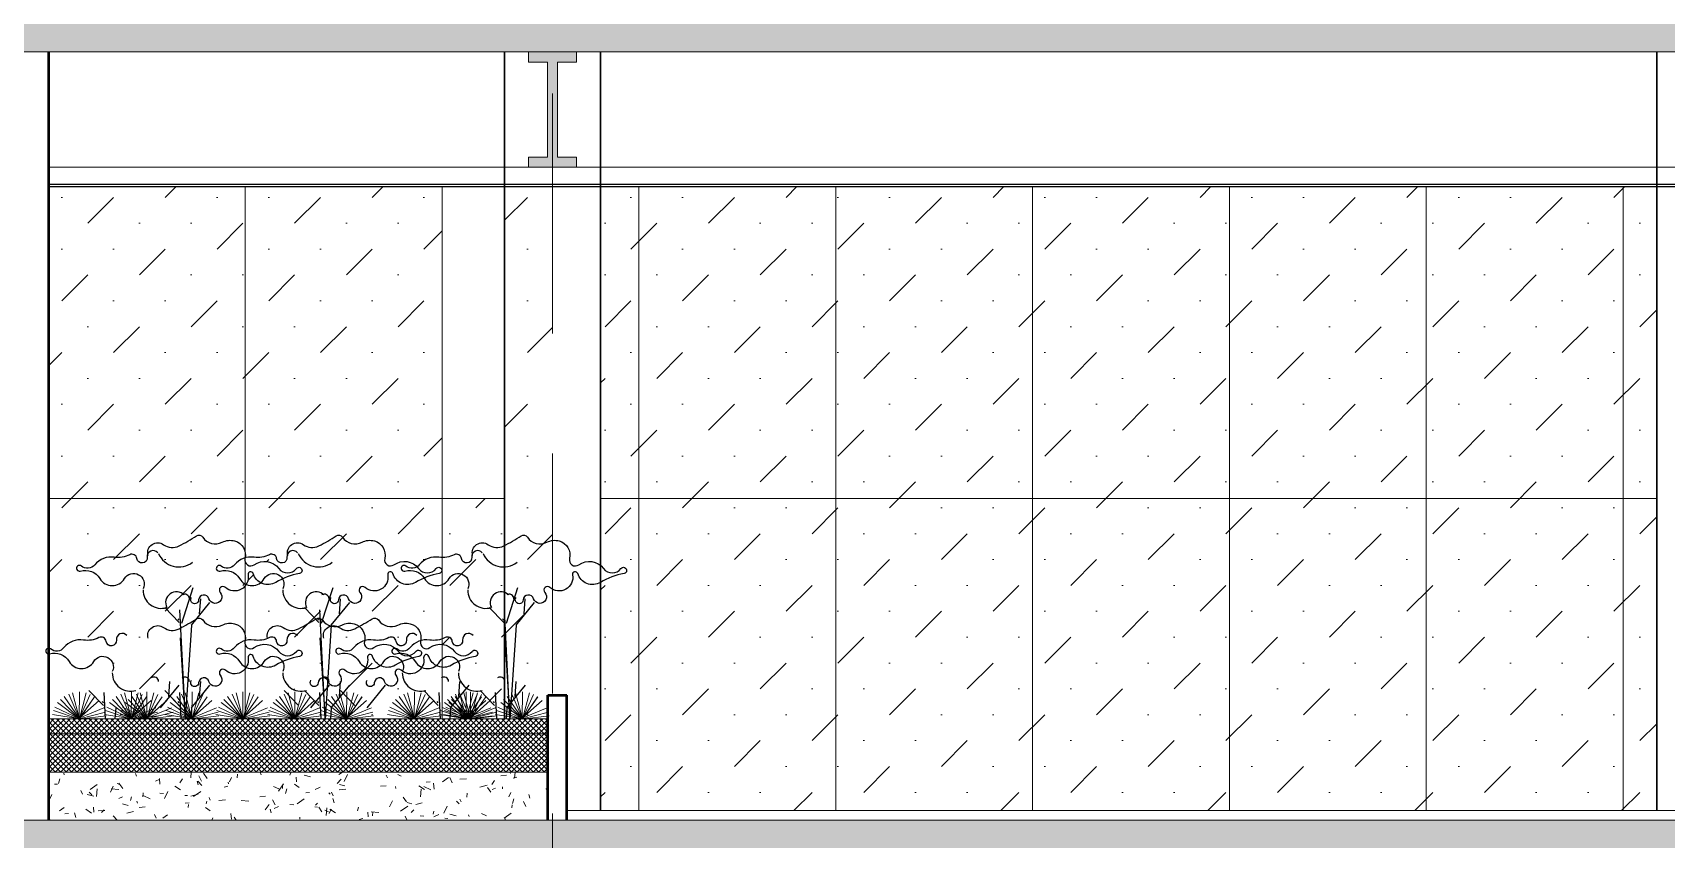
# Model space of a CAD drawing. Header units: millimetres. Extents: x 1135 to 1350, y 205 to 283.
# Drawn here: x 1208.29 to 1216.79, y 220.8 to 225 of the extents above; entities that cross this region are included whole.
import ezdxf

# ---------------------------------------------------------------- set-up
doc = ezdxf.new("R2010")
doc.units = ezdxf.units.MM
doc.header["$LTSCALE"] = 10
doc.linetypes.add('DASHED2', pattern=[0.375, 0.25, -0.125])
doc.layers.add('ARV', color=254, linetype='Continuous')
doc.layers.add('CIEL', color=8, linetype='Continuous')
for name, color, linetype, lineweight in [('CINZA', 252, 'Continuous', 13), ('cinza 03', 252, 'Continuous', 13), ('HACHT', 90, 'Continuous', 9), ('linha estutura', 252, 'Continuous', 13), ('PAREDES 2', 50, 'Continuous', 50), ('pn 02', 16, 'Continuous', 20), ('PN-01', 90, 'Continuous', 13), ('PN-03', 180, 'Continuous', 30)]:
    doc.layers.add(name, color=color, linetype=linetype, lineweight=lineweight)

# ---------------------------------------------------------------- blocks, each defined once
blk = doc.blocks.new('Arv2')
at = {"layer": 'ARV'}
for p, q in [((-0.01813986777067456, 0.4999148286414927), (0.04187312049185721, 0.6871927635385946)), ((0.03214287638373392, 0.4906267332414549), (0.1285715055349286, 0.6083771492194048)), ((0.07500004489537204, 0.549501941230429), (0.08035719095932592, 0.6280022185490592)), ((-0.03214287638372681, 0.5037101127945585), (-0.1071429212790989, 0.5822103901131923)), ((-0.03214287638372681, 0.5167934923476656), (-0.03757639864044293, 0.5234284462154646)), ((0.0005423497361469742, 3.450258320825128e-05), (-0.02748097652408177, 0.5703622030389921)), ((0.03214287638373392, 0.4906267332414549), (0, 0)), ((-0.02678573031976939, 0.4252098354759282), (0, 0))]:
    blk.add_line(p, q, dxfattribs=at)
for points in [[(-0.1938645505377075, 0.85361599523688, -0.7074726261434597), (-0.1125000673430492, 0.9092948789408277, 0.2822013407681484), (-0.03214287638372681, 0.9027531891642768, 0.02635419785894815), (0.05892860670350331, 0.9550867073766947, -0.4081579916195043), (0.09107148308723723, 0.9485450176001438, 0.3787951907669479), (0.1928572583023787, 0.9223782584939366, -0.1877345924003478), (0.2571430110698394, 0.9289199482704875, -0.4062591881778463), (0.3107144717093888, 0.8373362913987483, 0.6968527163840311), (0.3589287862849844, 0.804627842515985, -0.4067430517627633), (0.4875002918198987, 0.7850027731863252, 0.497993228500885), (0.5785717749071289, 0.7850027731863252, -1.465616453028615), (0.5946432130989976, 0.7588360140801145, 0.08940019800048593), (0.4714288536280336, 0.7130441856442475, -0.4859791571702213), (0.3535716402210234, 0.7588360140801145, 0.9455675107981972), (0.326785909901254, 0.7522943243035618, -0.7197189657772117), (0.2089286964942474, 0.6868774265380351, 0.9453933952143653), (0.1821429661744673, 0.6607106674318244, -1.236706148582105), (0.123214359470964, 0.6280022185490592, 0.8392702394768243), (0.06964289883141817, 0.6214605287725083, -1.332040548786084), (0.03214287638373392, 0.6345439083256119, -25.71755940109634)], [(-0.1433548519937133, 0.8670944100281401, 0.7484099842433235), (-0.1982144043663254, 0.843877981175301, -0.9930265654390953), (-0.2517858650058749, 0.8373362913987483, 0.5207048157512677), (-0.2892858874535662, 0.8569613607284046, -0.1596397803000806), (-0.3696430784128886, 0.843877981175301, 0.267764138433263), (-0.4714288536280264, 0.804627842515985, -0.4214034748243091), (-0.5410717524594411, 0.7980861527394341, 1.689728350305765), (-0.5464288985233949, 0.7719193936332216, -0.3470829023266583), (-0.4446431233082535, 0.7326692549739038, 0.5700363335618349), (-0.3160716177733356, 0.7326692549739038, -0.9633117781740105), (-0.2196429886221445, 0.6803357367614842, 0.7113026278420311)]]:
    blk.add_lwpolyline(points, format="xyb", dxfattribs=at)
for centre, radius, start, end in [((-0.03301035800832253, 0.9096451670632097), 0.1158601052745624, 203.4692702967418, 307.4870464630176), ((-0.1249539390906449, 0.6725097380809268), 0.09469775895204725, 179.2229199867994, 287.5311800433764), ((-0.0453821282155964, 0.6072469216793861), 0.05685572240884688, 45.25324028641928, 206.1263428277599), ((-0.002678573031968057, 0.6275781984135369), 0.02411088603875301, 1.007670005079903, 123.7430684304867)]:
    blk.add_arc(centre, radius, start, end, dxfattribs=at)

msp = doc.modelspace()

# ---------------------------------------------------------------- hatches: boundary and pattern name
at = {"layer": 'CINZA'}
h = msp.add_hatch(dxfattribs=at)
h.set_pattern_fill('MUDST', color=256, scale=0.03, angle=45, style=0)
h.set_pattern_definition([(45, (759.0658896197673, 189.1192781157233), (0.1347038418160373, 0.4041115254481119), [0.1905, -0.1905, 0, -0.1905, 0, -0.1905])])
h.paths.add_polyline_path([(1216.568366486363, 222.5744806887909), (1215.543366486362, 222.5744806887915), (1215.543366486362, 220.9499999999999), (1216.568366486363, 220.9499999999999)])
h.paths.add_polyline_path([(1216.743366486363, 224.1989613775864), (1216.568366486362, 224.1989613775864), (1216.568366486362, 222.574480688791), (1216.743366486363, 222.5744806887909)])
h.paths.add_polyline_path([(1216.743366486363, 222.5744806887909), (1216.568366486363, 222.5744806887909), (1216.568366486363, 220.95), (1216.743366486364, 220.95)])
h.paths.add_polyline_path([(1216.568366486363, 224.1989613775864), (1215.543366486362, 224.1989613775864), (1215.543366486362, 222.5744806887914), (1216.568366486363, 222.574480688791)])
h.paths.add_polyline_path([(1215.543366486362, 224.1989613775864), (1214.518366486363, 224.1989613775863), (1214.518366486362, 222.5744806887918), (1215.543366486363, 222.5744806887914)])
h.paths.add_polyline_path([(1214.518366486363, 224.1989613775863), (1213.493366486362, 224.1989613775863), (1213.493366486362, 222.5744806887922), (1214.518366486363, 222.5744806887918)])
h.paths.add_polyline_path([(1214.518366486363, 222.5744806887919), (1213.493366486362, 222.5744806887923), (1213.493366486362, 220.95), (1214.518366486363, 220.95)])
h.paths.add_polyline_path([(1215.543366486362, 222.5744806887914), (1214.518366486363, 222.5744806887919), (1214.518366486363, 220.95), (1215.543366486362, 220.95)])
h.paths.add_polyline_path([(1213.493366486362, 222.5744806887923), (1212.468366486363, 222.5744806887927), (1212.468366486363, 220.95), (1213.493366486362, 220.9499999999999)])
h.paths.add_polyline_path([(1213.493366486363, 224.1989613775863), (1212.468366486363, 224.1989613775863), (1212.468366486363, 222.5744806887927), (1213.493366486362, 222.5744806887923)])
h.paths.add_polyline_path([(1212.468366486363, 224.1989613775863), (1211.443366486362, 224.1989613775863), (1211.443366486362, 222.5744806887931), (1212.468366486363, 222.5744806887927)])
h.paths.add_polyline_path([(1212.468366486363, 222.5744806887927), (1211.443366486362, 222.5744806887931), (1211.443366486362, 220.95), (1212.468366486363, 220.95)])
h.paths.add_polyline_path([(1211.443366486362, 224.1989613775863), (1211.243366486363, 224.1989613775863), (1211.243366486363, 222.5744806887932), (1211.443366486362, 222.5744806887931)])
h.paths.add_polyline_path([(1211.443366486362, 222.5744806887931), (1211.243366486363, 222.5744806887932), (1211.243366486363, 222.2257008249601, -0.05959927304693036), (1211.258705901602, 222.2097471753112, 0.4979932284988214), (1211.349777384689, 222.2097471753112, -1.465616453028615), (1211.365848822881, 222.183580416205, 0.08882218274379676), (1211.243366486363, 222.1382204518246), (1211.243366486363, 220.95), (1211.443366486363, 220.95)])
h.paths.add_polyline_path([(1210.743366486363, 224.1989613775863), (1210.418366486362, 224.1989613775863), (1210.418366486362, 222.5744806887935), (1210.743366486363, 222.5744806887934)], flags=16)
h.paths.add_polyline_path([(1210.993366486363, 224.1989613775863), (1209.393366486362, 224.1989613775863), (1209.393366486362, 222.2885561716843, -0.05411639993970038), (1209.393366486362, 222.2721382070904), (1209.393366486362, 222.2419816878005, 0.4746404159888231), (1209.43979926882, 222.229372244641, -0.4067430517627632), (1209.568370774355, 222.2097471753113, 0.4979932284988214), (1209.659442257442, 222.2097471753113, -1.465616453025446), (1209.675513695634, 222.183580416205, 0.08940019800033862), (1209.552299336163, 222.1377885877691, -0.4859791571702854), (1209.434442122756, 222.183580416205, 0.9455675106544489), (1209.407656392436, 222.1770387264285, -0.2174045221985564), (1209.393366486362, 222.1197755980205), (1209.393366486362, 221.8572623721467, -0.05411639994370449), (1209.393366486362, 221.8408444075516), (1209.393366486362, 221.8106878882633, 0.4746404159853104), (1209.439799268819, 221.7980784451038, -0.4067430517627258), (1209.568370774354, 221.7784533757741, 0.4979932285029483), (1209.659442257442, 221.778453375774, -1.465616453028889), (1209.675513695634, 221.7522866166679, 0.06229721578487325), (1209.587701211159, 221.7249370196547, -0.2430161378934799), (1209.589361345578, 221.6745779808309, 0.5062304510900734), (1209.703643366953, 221.5733937291988), (1209.784844438646, 221.4884030247884), (1209.784607481814, 221.4932255445638), (1209.804920805854, 221.4834691196919), (1209.802874384625, 221.5159550151169), (1209.842622152133, 221.4863475791271), (1209.883133150885, 221.5358161549713), (1209.886025340914, 221.5781965038751), (1209.967576691063, 221.4928391736039), (1209.922841820117, 221.4271171142463), (1210.264655941666, 221.4271171142463), (1210.266656742751, 221.4279517760415), (1210.264022928051, 221.4288298193168), (1210.267422443417, 221.4282711986455), (1210.27294649288, 221.4305756321435), (1210.273955450186, 221.5768087984101, -0.3419610061941722), (1210.211582857342, 221.6745779808317, -3716.702318655101), (1210.211608197926, 221.6746313501816, 0.4331425926454607), (1210.313136240233, 221.6956955467027, -0.1575902765012823), (1210.278697231414, 221.7261198575617, 0.3470829023265755), (1210.176911456199, 221.765369996221, -1.689728350309426), (1210.182268602263, 221.7915367553272, 0.421403474824286), (1210.251911501095, 221.7980784451037, -0.1551801305014604), (1210.307130602031, 221.8345246787107, 0.3916747144286634), (1210.252733729059, 221.9223705508583, 0.1877345923989553), (1210.188447976292, 221.9158288610817, -0.3787951907659222), (1210.086662201077, 221.941995620188, 0.2821946581590823), (1210.064344255854, 221.9521159899838, -0.2821946581559679), (1210.086662201077, 221.941995620188, 0.3787951907681096), (1210.188447976292, 221.9158288610817, -0.1877345923950021), (1210.252733729058, 221.9223705508592, -0.3916747144356234), (1210.307130602031, 221.8345246787107, -0.000945279196150826), (1210.307527983895, 221.8346361984553, 0.7463337496577757), (1210.354519504275, 221.7980784451038, -0.406743051762782), (1210.48309100981, 221.7784533757741, 0.4979932285008848), (1210.574162492897, 221.7784533757741, -1.46561645301938), (1210.590233931089, 221.7522866166679, 0.06229721578487325), (1210.502421446614, 221.7249370196547, -0.2430161378934799), (1210.504081581034, 221.6745779808309, 0.5062304510900734), (1210.618363602408, 221.5733937291988), (1210.699564674101, 221.4884030247883), (1210.699327717269, 221.4932255445637), (1210.754351190655, 221.4667979454563), (1210.755711548878, 221.4875623631451), (1210.757342387588, 221.4863475791271), (1210.766611928655, 221.4976667519304), (1210.764333993377, 221.5338278150378), (1210.76654973712, 221.5305725638496), (1210.74742992916, 221.9196968243257), (1210.666228857468, 222.0046875287358, 0.02335989325150124), (1210.67477698063, 222.006954792238, -0.009440170879093095), (1210.673868223132, 222.0088996739784, 79.59747635426487), (1210.67277393312, 222.0115384858519, 0.01154025333940403), (1210.673774184698, 222.0091124281546, 474.0229323555574), (1210.673582978881, 222.0095524501728, 47.64213316766151), (1210.671885478844, 222.0140117511451, 225.3050224323945), (1210.67157479373, 222.014972127622, 0.02687084956550878), (1210.673713023941, 222.0092520763063, 0.00662601524050752), (1210.674333928254, 222.0078791055246, 0.0001875910965558882), (1210.674352035698, 222.0078404763898, 175.676392128523), (1210.673815536572, 222.0090185828236, 0.00143626058225681), (1210.673948373396, 222.0087201759392, 123.5610984406944), (1210.673222351417, 222.0104113729778, 29.23639735078929), (1210.670771374834, 222.0177843285205, 0.04976572672885136), (1210.674663900467, 222.0071866784242, 3118.803965628364), (1210.674632129531, 222.0072523131642, 13849.23839204727), (1210.674624986433, 222.0072670995149, 2217.231859958052), (1210.674580466007, 222.0073595044035, 610.6539020207457), (1210.674420219477, 222.0076956900975, 589.949797440293), (1210.674256672258, 222.0080447718929, 0.001629162521375464), (1210.674413817246, 222.0077092401795, 0.001286050981459005), (1210.674539408837, 222.00744510098, 0.001804435695304833), (1210.674717911263, 222.0070755887234, 0.0005296824262543354), (1210.674770815633, 222.0069673658483, 11377.95337059459), (1210.674762021439, 222.0069853153201, 7483.933657289865), (1210.674748663565, 222.0070126101318, 5577.058222954173), (1210.67473076137, 222.0070492486381, 2440.590862411958), (1210.674689951263, 222.0071330203749, 1769.957835074792), (1210.6746339036, 222.0072486424975, 885.7581327338477), (1210.67452269038, 222.007480061202, 0.0002860770709706308), (1210.674550772402, 222.0074213733441, 0.001763990192764218), (1210.674725411729, 222.0070602101199, 9.259164908061758e-05), (1210.674734648885, 222.0070412868121, 0.0004067906116507087), (1210.674775314261, 222.006958190053, 4.467987108322668e-06), (1210.67477576166, 222.0069572777268, 2.279712484312722e-06), (1210.674775989944, 222.0069568122314, 4.169318657053039e-06), (1210.674776407458, 222.0069559609018, 13205846.5010836), (1210.674776399875, 222.0069559763637, 538440.4593479686), (1210.674776213892, 222.0069563555861, 7.656432419060309e-06), (1210.67477698063, 222.006954792238, -0.02335989325150124), (1210.666228857468, 222.0046875287358), (1210.74742992916, 221.9196968243257), (1210.76654973712, 221.5305725638492), (1210.77712131725, 221.5150413685622), (1210.78005275137, 221.5597865845278), (1210.793008129226, 221.5298995403131), (1210.79785338634, 221.535816154971), (1210.800055435625, 221.5680836118452), (1210.836062863954, 221.4305756321437), (1210.84580177161, 221.439222460591), (1210.841444180357, 221.4328205225744), (1210.968366486362, 221.4857679147935), (1210.968366486362, 221.55), (1210.993366486363, 221.5499999999999)])
h.paths.add_polyline_path([(1209.393366486363, 224.1989613775863), (1208.368366486362, 224.1989613775863), (1208.368366486362, 222.5744806887944), (1209.393366486362, 222.574480688794)])
h.paths.add_polyline_path([(1209.393366486362, 222.574480688794), (1208.368366486362, 222.5744806887944), (1208.368366486362, 221.7647354146893, 0.09480760746850797), (1208.374057209487, 221.765369996221, -0.347082902326617), (1208.475842984702, 221.7261198575617, 0.5700363335618349), (1208.604414490237, 221.7261198575617, -0.9556152322180398), (1208.701227334321, 221.6745779808317, 0.4559221890510019), (1208.800184468114, 221.5713769295294), (1208.800016405003, 221.5470187127642), (1208.823193054002, 221.5129688302234), (1208.83140846219, 221.5443424726855), (1208.841742396924, 221.52050289288), (1208.851496528077, 221.5421913691986), (1208.859026459773, 221.5134354779035), (1208.88152144822, 221.5461695135394), (1208.88122630069, 221.5033923240655), (1208.908548519056, 221.5276507464031), (1208.893419591757, 221.4698752171729), (1208.918428374777, 221.4803079762768), (1208.899122353975, 221.4519446118979), (1208.907087988006, 221.4539833725676), (1208.983657490151, 221.521966700141), (1208.994999139627, 221.535816154971), (1208.99611891471, 221.5522246406543), (1209.057094801913, 221.4884030247883), (1209.05575906478, 221.5155878022197), (1209.084094698311, 221.4739586178848), (1209.113013358918, 221.9153711353661), (1209.213295223759, 222.0378267940644, 0.0001884662167804553), (1209.213314052341, 222.0378088934044, 0.9543341869480354), (1209.263013448709, 222.0854550695567, -0.9453933953126946), (1209.289799179029, 222.1116218286632, 0.4343514099026328), (1209.393366486362, 222.1197755980213), (1209.393366486362, 222.1294191099198, -0.1384230074954402), (1209.363976995959, 222.1574136570989, 0.3470829023266582), (1209.262191220744, 222.1966637957582, -1.689728350309426), (1209.267548366808, 222.2228305548644, 0.4214034748243091), (1209.337191265639, 222.2293722446409, -0.1551801305022979), (1209.392410366576, 222.2658184782479, 0.02101570920139404), (1209.393366486362, 222.272138207088), (1209.393366486362, 222.2885561716843, 0.3074007716802443), (1209.338013493606, 222.3536643503949, 0.1877345924051408), (1209.273727740837, 222.3471226606189, -0.3787951907669138), (1209.171941965622, 222.373289419725, 0.2489114660775604), (1209.152531201412, 222.3835907840646, -0.2489114660775604), (1209.171941965622, 222.373289419725, 0.3787951907669139), (1209.273727740837, 222.3471226606189, -0.1877345924043459), (1209.338013493606, 222.3536643503946, -0.3074007716882281), (1209.393366486362, 222.2885561716818)])
h.paths.add_polyline_path([(1217.593366486363, 224.1989613775864), (1217.243366486363, 224.1989613775864), (1217.243366486363, 222.5744806887907), (1217.593366486363, 222.5744806887905)])
h.paths.add_polyline_path([(1217.593366486363, 222.5744806887906), (1217.243366486363, 222.5744806887907), (1217.243366486364, 220.95), (1217.593366486363, 220.95)])
h.paths.add_polyline_path([(1218.618366486363, 222.5744806887901), (1217.593366486363, 222.5744806887905), (1217.593366486363, 220.95), (1218.618366486363, 220.95)])
h.paths.add_polyline_path([(1218.618366486363, 224.1989613775864), (1217.593366486363, 224.1989613775864), (1217.593366486363, 222.5744806887905), (1218.618366486363, 222.5744806887901)])
h.paths.add_polyline_path([(1219.643366486363, 224.1989613775864), (1218.618366486363, 224.1989613775864), (1218.618366486363, 223.05), (1219.643366486363, 223.05)])
h.paths.add_polyline_path([(1219.643366486363, 223.05), (1218.618366486363, 223.05), (1218.618366486363, 220.95), (1219.643366486363, 220.95)])
h.paths.add_polyline_path([(1219.5460996181, 222.0370173980832), (1219.5460996181, 221.9317098946754), (1219.027837446529, 221.9317098946754), (1219.027837446528, 222.0370173980832)], flags=16)
h.paths.add_polyline_path([(1220.668366486363, 223.05), (1219.643366486363, 223.05), (1219.643366486363, 220.95), (1220.668366486363, 220.95)])
h.paths.add_polyline_path([(1220.272287776089, 222.0370173980832), (1220.272287776088, 221.9317098946754), (1219.754025604517, 221.9317098946754), (1219.754025604517, 222.0370173980832)], flags=16)
h.paths.add_polyline_path([(1220.668366486363, 224.1989613775864), (1219.643366486363, 224.1989613775864), (1219.643366486363, 223.05), (1220.668366486363, 223.05)])
h.paths.add_polyline_path([(1221.693366486363, 224.1989613775864), (1220.668366486363, 224.1989613775864), (1220.668366486363, 222.5744806887892), (1221.693366486363, 222.5744806887888)])
h.paths.add_polyline_path([(1221.693366486363, 222.5744806887888), (1220.668366486363, 222.5744806887892), (1220.668366486363, 220.95), (1221.693366486363, 220.9499999999999)])
h.paths.add_polyline_path([(1222.718366486363, 222.5744806887884), (1221.693366486363, 222.5744806887888), (1221.693366486363, 220.95), (1222.718366486363, 220.9499999999999)])
h.paths.add_polyline_path([(1222.718366486363, 224.1989613775864), (1221.693366486363, 224.1989613775864), (1221.693366486363, 222.5744806887888), (1222.718366486363, 222.5744806887883)])
h.paths.add_polyline_path([(1223.743366486363, 224.1989613775864), (1223.243366486363, 224.1989613775864), (1223.243366486363, 222.5744806887881), (1223.743366486363, 222.5744806887879)])
h.paths.add_polyline_path([(1223.743366486363, 222.5744806887879), (1223.243366486363, 222.5744806887881), (1223.243366486363, 220.95), (1223.743366486363, 220.95)])
h.paths.add_polyline_path([(1224.768366486363, 222.5744806887874), (1223.743366486363, 222.5744806887879), (1223.743366486363, 220.95), (1224.768366486363, 220.95)])
h.paths.add_polyline_path([(1224.768366486363, 224.1989613775864), (1223.743366486363, 224.1989613775865), (1223.743366486363, 222.5744806887879), (1224.768366486363, 222.5744806887874)])
h.paths.add_polyline_path([(1225.793366486363, 224.1989613775865), (1224.768366486363, 224.1989613775865), (1224.768366486363, 222.5744806887874), (1225.793366486363, 222.574480688787)])
h.paths.add_polyline_path([(1225.793366486363, 222.574480688787), (1224.768366486363, 222.5744806887875), (1224.768366486363, 220.95), (1225.793366486363, 220.9499999999999)])
h.paths.add_polyline_path([(1226.818366486363, 222.5744806887865), (1225.793366486363, 222.574480688787), (1225.793366486363, 220.95), (1226.818366486363, 220.95)])
h.paths.add_polyline_path([(1226.818366486363, 224.1989613775865), (1225.793366486363, 224.1989613775865), (1225.793366486363, 222.574480688787), (1226.818366486363, 222.5744806887865)])
h.paths.add_polyline_path([(1227.843366486363, 224.1989613775864), (1226.818366486363, 224.1989613775865), (1226.818366486363, 222.5744806887865), (1227.843366486363, 222.5744806887861)])
h.paths.add_polyline_path([(1227.843366486363, 222.5744806887861), (1226.818366486363, 222.5744806887865), (1226.818366486363, 220.95), (1227.843366486363, 220.9499999999999)])
h.paths.add_polyline_path([(1228.868366486364, 222.5744806887857), (1227.843366486363, 222.5744806887861), (1227.843366486363, 220.95), (1228.868366486363, 220.9499999999999)])
h.paths.add_polyline_path([(1228.868366486364, 224.1989613775865), (1227.843366486363, 224.1989613775865), (1227.843366486363, 222.5744806887861), (1228.868366486363, 222.5744806887857)])
at = {"layer": 'cinza 03'}
h = msp.add_hatch(dxfattribs=at)
h.set_pattern_fill('_USER', color=256, scale=0.02, angle=45, style=0, double=1, pattern_type=0)
h.set_pattern_definition([(45, (759.0658896197673, 189.1192781157233), (-0.01414213562373095, 0.01414213562373095), []), (135, (759.0658896197673, 189.1192781157233), (-0.01414213562373095, -0.01414213562373095), [])])
h.paths.add_polyline_path([(1210.743366486363, 221.15), (1210.743366486363, 221.3500000000001), (1208.368366486362, 221.3500000000005), (1208.368366486362, 221.1500000000006)])
h.paths.add_polyline_path([(1209.390874393829, 221.4271171142463), (1209.37971602848, 221.4258239236378), (1209.379806738557, 221.4259559222339), (1209.376323579267, 221.4271171142463), (1209.125837301386, 221.4271171142463), (1209.114678936037, 221.4258239236378), (1209.114769646114, 221.4259559222337), (1209.111286486824, 221.4271171142462), (1209.081025928187, 221.4271171142462), (1209.080870482535, 221.4247444021245), (1209.080721015561, 221.4271171142462), (1208.891488641441, 221.4271171142462), (1208.880330276093, 221.4258239236377), (1208.88042098617, 221.4259559222339), (1208.87693782688, 221.4271171142463), (1208.809977739049, 221.4271171142462), (1208.798819373701, 221.4258239236378), (1208.798910083779, 221.4259559222338), (1208.795426924489, 221.4271171142462), (1208.539360091668, 221.4271171142463), (1208.52820172632, 221.4258239236378), (1208.528292436397, 221.4259559222338), (1208.524809277106, 221.4271171142463), (1208.368366486362, 221.4271171142462), (1208.368366486362, 221.3500000000006), (1210.743366486363, 221.3500000000001), (1210.743366486363, 221.4271171142463), (1210.576209966833, 221.4271171142463), (1210.565051601485, 221.4258239236378), (1210.565142311562, 221.4259559222338), (1210.561659152271, 221.4271171142462), (1210.554328890523, 221.4271171142463), (1210.543170525174, 221.4258239236378), (1210.543261235252, 221.4259559222338), (1210.539778075962, 221.4271171142462), (1210.283711243141, 221.4271171142462), (1210.272552877792, 221.4258239236377), (1210.272643587869, 221.4259559222338), (1210.269160428579, 221.4271171142462), (1209.932107378759, 221.4271171142463), (1209.920949013411, 221.4258239236378), (1209.921039723488, 221.4259559222339), (1209.917556564197, 221.4271171142463), (1209.80877556492, 221.4271171142462), (1209.808620119268, 221.4247444021228), (1209.808470652294, 221.4271171142462), (1209.661489731378, 221.4271171142463), (1209.650331366029, 221.4258239236378), (1209.650422076106, 221.4259559222339), (1209.646938916817, 221.4271171142462)])
h.paths.add_polyline_path([(1210.968366486362, 221.35), (1210.968366486362, 221.4271171142462), (1210.846827614215, 221.4271171142463), (1210.835669248866, 221.4258239236378), (1210.835759958943, 221.425955922234), (1210.832276799653, 221.4271171142462), (1210.771361055434, 221.4271171142463), (1210.771205609782, 221.4247444021222), (1210.771056142808, 221.4271171142463), (1210.743366486363, 221.4271171142462), (1210.743366486363, 221.3500000000001)])
h.paths.add_polyline_path([(1210.743366486363, 221.35), (1210.743366486363, 221.1500000000001), (1210.968366486362, 221.15), (1210.968366486362, 221.35)])
h = msp.add_hatch(dxfattribs=at)
h.set_pattern_fill('TRACOS', color=256, scale=0.5, angle=45, style=0)
h.set_pattern_definition([(45, (759.1507424335097, 189.5435421844352), (-0.1131370849898476, 0.4242640687119286), [0.02, -0.335, 0.015, -0.145, 0.03, -0.355]), (55, (758.9386103991537, 189.6213239303658), (-0.2412037258931264, 0.4313592036983488), [0.035, -0.085, 0.045, -0.265, 0.025, -0.33]), (65, (759.0163921450842, 189.4728315063166), (-0.1031259848167611, 0.4177200393272666), [0.04, -0.275, 0.035, -0.205, 0.025, -0.16]), (74.99999999999999, (759.1401358317919, 189.554148786153), (-0.3252940150028375, 0.2735119810965028), [0.025, -0.165, 0.02, -0.245, 0.015, -0.325]), (85, (758.9633591364952, 189.5329355827174), (-0.2151188982864129, 0.2948709202346681), [0.02, -0.22, 0.015, -0.14, 0.04, -0.255]), (95, (759.1436713656979, 189.4586893706929), (-0.3723876025133162, 0.1832415714143067), [0.01, -0.185, 0.025, -0.305, 0.03, -0.155]), (105, (759.1295292300741, 189.4940447097522), (-0.3808720934999975, 0.1464119134255446), [0.025, -0.205, 0.01, -0.24, 0.02, -0.185]), (115, (759.13306476398, 189.4127274299157), (-0.383580819154504, 0.1245622542215725), [0.015, -0.095, 0.03, -0.16, 0.02, -0.22]), (125, (758.9421459330597, 189.6390015998954), (-0.4399203489064265, -0.05167288087621966), [0.035, -0.22, 0.015, -0.26, 0.03, -0.245]), (135, (759.1153870944504, 189.5081868453759), (-0.4419417382415922, -0.1803122292025695), [0.03, -0.155, 0.02, -0.305, 0.01, -0.31]), (145, (758.9492170008715, 189.5612198539649), (-0.4632925329977193, -0.1211818008966577), [0.035, -0.195, 0.03, -0.16, 0.035, -0.365]), (155, (759.1259936961682, 189.3349456839852), (-0.3796355899391431, -0.1870877303608091), [0.04, -0.13, 0.02, -0.265, 0.03, -0.29]), (165, (758.9881078738367, 189.2819126753962), (-0.3713986589509223, -0.3042417396240307), [0.025, -0.335, 0.03, -0.155, 0.035, -0.205]), (175, (759.1436713656979, 189.2819126753962), (-0.4129195402251251, -0.2449437757941021), [0.015, -0.11, 0.02, -0.215, 0.04, -0.28]), (185, (758.7547626360453, 189.4586893706929), (-0.2196640930631334, -0.3002876724388649), [0.03, -0.18, 0.035, -0.155, 0.02, -0.21]), (195, (759.3522678661478, 189.4480827689751), (-0.09906296556599864, -0.3837141238647201), [0.02, -0.14, 0.04, -0.31, 0.035, -0.285]), (205, (758.920932729624, 189.4127274299157), (-0.0889450582913893, -0.4717931502316894), [0.03, -0.21, 0.025, -0.19, 0.02, -0.305]), (215, (759.0269987468021, 189.3490878196089), (-0.05482538514878679, -0.4534525081453263), [0.045, -0.165, 0.03, -0.225, 0.04, -0.22])])
h.paths.add_polyline_path([(1208.368366486362, 221.1500000000006), (1208.368366486362, 220.9), (1210.968366486362, 220.9), (1210.968366486362, 221.15)])
at = {"layer": 'HACHT'}
h = msp.add_hatch(color=256, dxfattribs=at)
h.paths.add_polyline_path([(1198.993366486364, 225.1), (1192.993366486364, 225.1), (1192.993366486364, 224.8999999999999), (1193.118366486364, 224.8999999999999), (1198.993366486364, 224.8999999999999)])
h.paths.add_polyline_path([(1204.993366486363, 225.1), (1198.993366486364, 225.1), (1198.993366486364, 224.9), (1199.118366486364, 224.9), (1204.993366486363, 224.9)])
h.paths.add_polyline_path([(1210.993366486364, 225.1), (1204.993366486363, 225.1), (1204.993366486363, 224.9), (1205.118366486364, 224.9), (1210.993366486363, 224.9)])
h.paths.add_polyline_path([(1216.993366486364, 225.1), (1210.993366486363, 225.1), (1210.993366486363, 224.9), (1211.118366486364, 224.9), (1216.993366486364, 224.9)])
h.paths.add_polyline_path([(1222.993366486363, 225.1), (1216.993366486363, 225.1), (1216.993366486363, 224.9000000000001), (1217.118366486364, 224.9000000000001), (1222.993366486364, 224.9000000000001)])
h.paths.add_polyline_path([(1228.868366486364, 225.1), (1222.993366486363, 225.0999999999999), (1222.993366486363, 224.9), (1223.118366486364, 224.9), (1228.868366486364, 224.9)])
h.paths.add_polyline_path([(1229.118366486364, 225.1), (1228.993366486363, 225.1), (1228.993366486363, 224.9), (1229.118366486364, 224.9)])
h.paths.add_polyline_path([(1228.993366486364, 225.0999999999999), (1228.868366486364, 225.1), (1228.868366486364, 224.8999999999999), (1228.993366486363, 224.9)])
msp.add_hatch(color=256, dxfattribs=at).paths.add_polyline_path([(1210.868366486364, 224.3525208500014), (1210.868366486364, 224.2991082500014), (1211.118366486364, 224.2991082500014), (1211.118366486364, 224.3525208500014), (1211.020072786363, 224.3525208500014), (1211.020072786363, 224.8465874000001), (1211.118366486364, 224.8465874000001), (1211.118366486364, 224.9), (1210.868366486364, 224.9), (1210.868366486364, 224.8465874000001), (1210.966660186364, 224.8465874000001), (1210.966660186364, 224.3525208500014)])
h = msp.add_hatch(color=256, dxfattribs=at)
h.paths.add_polyline_path([(1198.993366486363, 220.8999999999999), (1192.993366486363, 220.8999999999999), (1192.993366486363, 220.7000000000002), (1193.143366486363, 220.7000000000002), (1198.993366486364, 220.7000000000001)])
h.paths.add_polyline_path([(1204.993366486363, 220.8999999999999), (1198.993366486363, 220.8999999999999), (1198.993366486363, 220.6999999999998), (1199.143366486364, 220.6999999999998), (1204.993366486363, 220.6999999999998)])
h.paths.add_polyline_path([(1210.993366486363, 220.9), (1204.993366486363, 220.8999999999999), (1204.993366486363, 220.7), (1205.143366486363, 220.7), (1210.993366486363, 220.7)])
h.paths.add_polyline_path([(1216.993366486364, 220.8999999999999), (1210.993366486363, 220.9), (1210.993366486363, 220.7), (1211.143366486363, 220.7), (1216.993366486364, 220.7)])
h.paths.add_polyline_path([(1222.993366486363, 220.8999999999999), (1216.993366486364, 220.8999999999999), (1216.993366486363, 220.6999999999999), (1217.143366486364, 220.6999999999999), (1222.993366486364, 220.7)])
h.paths.add_polyline_path([(1228.993366486364, 220.8999999999999), (1222.993366486363, 220.8999999999999), (1222.993366486363, 220.7), (1223.143366486364, 220.7), (1228.868366486363, 220.7), (1228.868366486363, 220.0008917499986), (1228.993366486364, 220.0008917499986)])

# ---------------------------------------------------------------- linework, layer by layer
at = {"layer": 'ARV'}
for p, q in [((1208.995486152906, 221.5429525438183), (1209.00084329897, 221.6214528211369)), ((1209.15587052743, 221.5429525438183), (1209.161227673494, 221.6214528211369)), ((1209.883620164163, 221.5429525438183), (1209.888977310227, 221.6214528211369)), ((1210.505841675926, 221.5429525438183), (1210.51119882199, 221.6214528211369)), ((1210.798340399618, 221.5429525438183), (1210.803697545682, 221.6214528211369)), ((1208.654347603174, 221.4971607153824), (1208.579347558279, 221.575660992701)), ((1208.665726111669, 221.4271171142462), (1208.659009503034, 221.5638128056268)), ((1208.952628984394, 221.4840773358293), (1209.049057613545, 221.6018277518073)), ((1209.048727606151, 221.4971607153824), (1208.973727561256, 221.575660992701)), ((1209.060106114646, 221.4271171142462), (1209.053389506011, 221.5638128056268)), ((1209.113013358919, 221.4840773358293), (1209.20944198807, 221.6018277518073)), ((1209.670949117914, 221.4971607153824), (1209.595949073019, 221.575660992701)), ((1209.776477242884, 221.4971607153824), (1209.701477197988, 221.575660992701)), ((1209.735234870682, 221.4840773358293), (1209.831663499833, 221.6018277518073)), ((1209.787855751379, 221.4271171142462), (1209.781139142744, 221.5638128056268)), ((1209.840762995651, 221.4840773358293), (1209.937191624802, 221.6018277518073)), ((1209.963447841606, 221.4971607153824), (1209.888447796711, 221.575660992701)), ((1210.027733594374, 221.4840773358293), (1210.124162223525, 221.6018277518073)), ((1210.398698754647, 221.4971607153824), (1210.323698709752, 221.575660992701)), ((1210.410077263142, 221.4271171142462), (1210.403360654507, 221.5638128056268)), ((1210.462984507415, 221.4840773358293), (1210.559413136566, 221.6018277518073)), ((1210.691197478339, 221.4971607153824), (1210.616197433444, 221.575660992701)), ((1210.702575986834, 221.4271171142462), (1210.695859378199, 221.5638128056268)), ((1210.755483231107, 221.4840773358293), (1210.851911860258, 221.6018277518073)), ((1208.654347603174, 221.5102440949355), (1208.648914080917, 221.5168790488033)), ((1208.718633355942, 221.4840773358293), (1208.714901669025, 221.4271171142462)), ((1209.048727606151, 221.5102440949355), (1209.043294083894, 221.5168790488033)), ((1209.113013358919, 221.4840773358293), (1209.109281672002, 221.4271171142462)), ((1209.776477242884, 221.5102440949355), (1209.771043720627, 221.5168790488033)), ((1209.840762995651, 221.4840773358293), (1209.837031308735, 221.4271171142462)), ((1210.398698754647, 221.5102440949355), (1210.39326523239, 221.5168790488033)), ((1210.462984507415, 221.4840773358293), (1210.459252820498, 221.4271171142462)), ((1210.691197478339, 221.5102440949355), (1210.685763956082, 221.5168790488033)), ((1210.755483231107, 221.4840773358293), (1210.75175154419, 221.4271171142462))]:
    msp.add_line(p, q, dxfattribs=at)
for points in [[(1208.887005931997, 221.8470665978247, -0.7074726261434597), (1208.968370415192, 221.9027454815287, 0.2822013407681484), (1209.048727606151, 221.8962037917521, 0.02635419785894815), (1209.139799089238, 221.9485373099645, -0.4081579916195043), (1209.171941965622, 221.941995620188, 0.3787951907669479), (1209.273727740837, 221.9158288610818, -0.1877345924003478), (1209.338013493605, 221.9223705508583, -0.4062591881778463), (1209.391584954244, 221.8307868939866, 0.6968527163840311), (1209.43979926882, 221.7980784451038, -0.4067430517627633), (1209.568370774355, 221.7784533757741, 0.497993228500885), (1209.659442257442, 221.7784533757741, -1.465616453028615), (1209.675513695634, 221.7522866166679, 0.08940019800048593), (1209.552299336163, 221.706494788232, -0.4859791571702213), (1209.434442122756, 221.7522866166679, 0.9455675107981972), (1209.407656392436, 221.7457449268913, -0.7197189657772117), (1209.289799179029, 221.6803280291258, 0.9453933952143653), (1209.263013448709, 221.6541612700196, -1.236706148582105), (1209.204084842006, 221.6214528211369, 0.8392702394768243), (1209.150513381366, 221.6149111313604, -1.332040548786084), (1209.113013358919, 221.6279945109135, -25.71755940109634)], [(1209.50922744376, 221.8470665978247, -0.7074726261434597), (1209.590591926955, 221.9027454815287, 0.2822013407681484), (1209.670949117914, 221.8962037917521, 0.02635419785894815), (1209.762020601001, 221.9485373099645, -0.4081579916195043), (1209.794163477385, 221.941995620188, 0.3787951907669479), (1209.8959492526, 221.9158288610818, -0.1877345924003478), (1209.960235005368, 221.9223705508583, -0.4062591881778463), (1210.013806466007, 221.8307868939866, 0.6968527163840311), (1210.062020780583, 221.7980784451038, -0.4067430517627633), (1210.190592286118, 221.7784533757741, 0.497993228500885), (1210.281663769205, 221.7784533757741, -1.465616453028615), (1210.297735207397, 221.7522866166679, 0.08940019800048593), (1210.174520847926, 221.706494788232, -0.4859791571702213), (1210.056663634519, 221.7522866166679, 0.9455675107981972), (1210.029877904199, 221.7457449268913, -0.7197189657772117), (1209.912020690792, 221.6803280291258, 0.9453933952143653), (1209.885234960472, 221.6541612700196, -1.236706148582105), (1209.826306353769, 221.6214528211369, 0.8392702394768243), (1209.772734893129, 221.6149111313604, -1.332040548786084), (1209.735234870682, 221.6279945109135, -25.71755940109634)], [(1209.801726167452, 221.8470665978247, -0.7074726261434597), (1209.883090650647, 221.9027454815287, 0.2822013407681484), (1209.963447841606, 221.8962037917521, 0.02635419785894815), (1210.054519324694, 221.9485373099645, -0.4081579916195043), (1210.086662201077, 221.941995620188, 0.3787951907669479), (1210.188447976292, 221.9158288610818, -0.1877345924003478), (1210.25273372906, 221.9223705508583, -0.4062591881778463), (1210.306305189699, 221.8307868939866, 0.6968527163840311), (1210.354519504275, 221.7980784451038, -0.4067430517627633), (1210.48309100981, 221.7784533757741, 0.497993228500885), (1210.574162492897, 221.7784533757741, -1.465616453028615), (1210.590233931089, 221.7522866166679, 0.08940019800048593), (1210.467019571618, 221.706494788232, -0.4859791571702213), (1210.349162358211, 221.7522866166679, 0.9455675107981972), (1210.322376627891, 221.7457449268913, -0.7197189657772117), (1210.204519414484, 221.6803280291258, 0.9453933952143653), (1210.177733684164, 221.6541612700196, -1.236706148582105), (1210.118805077461, 221.6214528211369, 0.8392702394768243), (1210.065233616821, 221.6149111313604, -1.332040548786084), (1210.027733594374, 221.6279945109135, -25.71755940109634)], [(1208.777131256017, 221.8605450126159, 0.7484099842433235), (1208.722271703644, 221.8373285837631, -0.9930265654390953), (1208.668700243004, 221.8307868939866, 0.5207048157512677), (1208.631200220557, 221.8504119633162, -0.1596397803000806), (1208.550843029598, 221.8373285837631, 0.267764138433263), (1208.449057254382, 221.7980784451038, -0.4214034748243091), (1208.379414355551, 221.7915367553272, 1.689728350305765), (1208.374057209487, 221.765369996221, -0.3470829023266583), (1208.475842984702, 221.7261198575617, 0.5700363335618349), (1208.604414490237, 221.7261198575617, -0.9633117781740105), (1208.700843119388, 221.6737863393492, 0.7113026278420311)], [(1209.665265267274, 221.8605450126159, 0.7484099842433235), (1209.610405714901, 221.8373285837631, -0.9930265654390953), (1209.556834254262, 221.8307868939866, 0.5207048157512677), (1209.519334231814, 221.8504119633162, -0.1596397803000806), (1209.438977040855, 221.8373285837631, 0.267764138433263), (1209.337191265639, 221.7980784451038, -0.4214034748243091), (1209.267548366808, 221.7915367553272, 1.689728350305765), (1209.262191220744, 221.765369996221, -0.3470829023266583), (1209.363976995959, 221.7261198575617, 0.5700363335618349), (1209.492548501494, 221.7261198575617, -0.9633117781740105), (1209.588977130645, 221.6737863393492, 0.7113026278420311)], [(1210.287486779037, 221.8605450126159, 0.7484099842433235), (1210.232627226664, 221.8373285837631, -0.9930265654390953), (1210.179055766025, 221.8307868939866, 0.5207048157512677), (1210.141555743577, 221.8504119633162, -0.1596397803000806), (1210.061198552618, 221.8373285837631, 0.267764138433263), (1209.959412777403, 221.7980784451038, -0.4214034748243091), (1209.889769878571, 221.7915367553272, 1.689728350305765), (1209.884412732507, 221.765369996221, -0.3470829023266583), (1209.986198507722, 221.7261198575617, 0.5700363335618349), (1210.114770013257, 221.7261198575617, -0.9633117781740105), (1210.211198642409, 221.6737863393492, 0.7113026278420311)], [(1210.579985502729, 221.8605450126159, 0.7484099842433235), (1210.525125950356, 221.8373285837631, -0.9930265654390953), (1210.471554489717, 221.8307868939866, 0.5207048157512677), (1210.434054467269, 221.8504119633162, -0.1596397803000806), (1210.35369727631, 221.8373285837631, 0.267764138433263), (1210.251911501095, 221.7980784451038, -0.4214034748243091), (1210.182268602263, 221.7915367553272, 1.689728350305765), (1210.176911456199, 221.765369996221, -0.3470829023266583), (1210.278697231414, 221.7261198575617, 0.5700363335618349), (1210.407268736949, 221.7261198575617, -0.9633117781740105), (1210.503697366101, 221.6737863393492, 0.7113026278420311)]]:
    msp.add_lwpolyline(points, format="xyb", dxfattribs=at)
for centre, radius, start, end in [((1208.79553216892, 221.6659603406688), 0.09469775895204725, 179.2229199868011, 287.5311800433793), ((1208.917807534978, 221.6210288010013), 0.02411088603875301, 1.007670005077793, 123.7430684304871), ((1209.078191909503, 221.6210288010013), 0.02411088603875301, 1.007670005077793, 123.7430684304871), ((1209.683666180177, 221.6659603406688), 0.09469775895204725, 179.2229199868011, 287.5311800433793), ((1209.805941546236, 221.6210288010013), 0.02411088603875301, 1.007670005077793, 123.7430684304871), ((1210.30588769194, 221.6659603406688), 0.09469775895204725, 179.2229199868011, 287.5311800433793), ((1210.428163057999, 221.6210288010013), 0.02411088603875301, 1.007670005077793, 123.7430684304871), ((1210.598386415632, 221.6659603406688), 0.09469775895204725, 179.2229199868011, 287.5311800433793), ((1210.720661781691, 221.6210288010013), 0.02411088603875301, 1.007670005077793, 123.7430684304871)]:
    msp.add_arc(centre, radius, start, end, dxfattribs=at)
at = {"layer": 'CIEL'}
for p, q in [((1208.368366486363, 224.2114613775871), (1228.868366486364, 224.2114613775872)), ((1208.368366486363, 224.1989613775863), (1228.868366486364, 224.1989613775865))]:
    msp.add_line(p, q, dxfattribs=at)
at = {"layer": 'CINZA'}
for p, q in [((1209.393366486362, 221.4271171142463), (1209.393366486362, 224.1989613775863)), ((1210.418366486362, 221.4271171142458), (1210.418366486362, 224.1989613775858)), ((1211.443366486362, 220.95), (1211.443366486362, 224.1989613775854)), ((1212.468366486363, 220.95), (1212.468366486363, 224.1989613775849)), ((1213.493366486362, 220.95), (1213.493366486362, 224.1989613775845)), ((1214.518366486363, 220.9499999999991), (1214.518366486363, 224.1989613775841)), ((1215.543366486362, 220.9499999999991), (1215.543366486362, 224.1989613775837)), ((1216.568366486363, 220.9499999999983), (1216.568366486363, 224.1989613775832)), ((1208.368366486362, 222.5744806887944), (1210.743366486363, 222.5744806887934)), ((1211.243366486363, 222.5744806887932), (1216.743366486364, 222.5744806887909)), ((1208.529192297257, 221.427265372894), (1208.430840931813, 221.5281585663959)), ((1208.529797755793, 221.4266811051449), (1208.450187742812, 221.5436398419873)), ((1208.530094533026, 221.4271171142464), (1208.474049152845, 221.5564094262199)), ((1208.529500978561, 221.4271171142462), (1208.493912464311, 221.5630253121441)), ((1208.528595341407, 221.4305756321435), (1208.529538905852, 221.5673310881427)), ((1208.529192297257, 221.427265372894), (1208.586588477923, 221.5548867556262)), ((1208.529192297257, 221.427265372894), (1208.608459663268, 221.5426128775134)), ((1208.529797755793, 221.4266811051449), (1208.608629507109, 221.542496461928)), ((1208.530094533026, 221.4271171142462), (1208.565524688978, 221.5624205611074)), ((1208.799809944639, 221.427265372894), (1208.701458579194, 221.5281585663959)), ((1208.800415403175, 221.4266811051449), (1208.720805390193, 221.5436398419873)), ((1208.800712180407, 221.4271171142464), (1208.744666800226, 221.5564094262199)), ((1208.800118625943, 221.4271171142462), (1208.764530111693, 221.5630253121441)), ((1208.88132084703, 221.427265372894), (1208.782969481586, 221.5281585663959)), ((1208.799212988789, 221.4305756321435), (1208.800156553234, 221.5673310881427)), ((1208.799809944639, 221.427265372894), (1208.857206125305, 221.5548867556262)), ((1208.799809944639, 221.427265372894), (1208.87907731065, 221.5426128775134)), ((1208.800415403175, 221.4266811051449), (1208.879247154491, 221.542496461928)), ((1208.800712180407, 221.4271171142462), (1208.836142336359, 221.5624205611074)), ((1208.881926305567, 221.4266811051449), (1208.802316292585, 221.5436398419873)), ((1208.882223082799, 221.4271171142464), (1208.826177702618, 221.5564094262199)), ((1208.881629528334, 221.4271171142462), (1208.846041014084, 221.5630253121441)), ((1208.880723891181, 221.4305756321435), (1208.881667455626, 221.5673310881427)), ((1208.88132084703, 221.427265372894), (1208.938717027696, 221.5548867556262)), ((1208.88132084703, 221.427265372894), (1208.960588213041, 221.5426128775134)), ((1208.881926305567, 221.4266811051449), (1208.960758056882, 221.542496461928)), ((1208.882223082799, 221.4271171142462), (1208.917653238751, 221.5624205611074)), ((1209.115669506974, 221.427265372894), (1209.01731814153, 221.5281585663959)), ((1209.116274965511, 221.4266811051449), (1209.036664952529, 221.5436398419873)), ((1209.116571742743, 221.4271171142464), (1209.060526362562, 221.5564094262199)), ((1209.115978188278, 221.4271171142462), (1209.080389674029, 221.5630253121441)), ((1209.115072551125, 221.4305756321435), (1209.11601611557, 221.5673310881427)), ((1209.115669506974, 221.427265372894), (1209.173065687641, 221.5548867556262)), ((1209.115669506974, 221.427265372894), (1209.194936872986, 221.5426128775134)), ((1209.116274965511, 221.4266811051449), (1209.195106716827, 221.542496461928)), ((1209.116571742743, 221.4271171142462), (1209.152001898695, 221.5624205611074)), ((1209.380706599417, 221.427265372894), (1209.282355233973, 221.5281585663959)), ((1209.381312057954, 221.4266811051449), (1209.301702044972, 221.5436398419873)), ((1209.381608835186, 221.4271171142464), (1209.325563455005, 221.5564094262199)), ((1209.381015280721, 221.4271171142462), (1209.345426766472, 221.5630253121441)), ((1209.380109643568, 221.4305756321435), (1209.381053208013, 221.5673310881427)), ((1209.380706599417, 221.427265372894), (1209.438102780084, 221.5548867556262)), ((1209.380706599417, 221.427265372894), (1209.459973965429, 221.5426128775134)), ((1209.381312057954, 221.4266811051449), (1209.46014380927, 221.542496461928)), ((1209.381608835186, 221.4271171142462), (1209.417038991138, 221.5624205611074)), ((1209.651321936967, 221.427265372894), (1209.552970571523, 221.5281585663959)), ((1209.651927395503, 221.4266811051449), (1209.572317382522, 221.5436398419873)), ((1209.652224172735, 221.4271171142464), (1209.596178792554, 221.5564094262199)), ((1209.651630618271, 221.4271171142462), (1209.616042104021, 221.5630253121441)), ((1209.650724981117, 221.4305756321435), (1209.651668545562, 221.5673310881427)), ((1209.651321936967, 221.427265372894), (1209.708718117633, 221.5548867556262)), ((1209.651321936967, 221.427265372894), (1209.730589302978, 221.5426128775134)), ((1209.651927395503, 221.4266811051449), (1209.730759146819, 221.542496461928)), ((1209.652224172735, 221.4271171142462), (1209.687654328687, 221.5624205611074)), ((1209.921939584348, 221.427265372894), (1209.823588218904, 221.5281585663959)), ((1209.922545042885, 221.4266811051449), (1209.842935029903, 221.5436398419873)), ((1209.922841820117, 221.4271171142464), (1209.866796439936, 221.5564094262199)), ((1209.922248265652, 221.4271171142462), (1209.886659751402, 221.5630253121441)), ((1209.921342628499, 221.4305756321435), (1209.922286192944, 221.5673310881427)), ((1209.921939584348, 221.427265372894), (1209.979335765015, 221.5548867556262)), ((1209.921939584348, 221.427265372894), (1210.00120695036, 221.5426128775134)), ((1209.922545042885, 221.4266811051449), (1210.0013767942, 221.542496461928)), ((1209.922841820117, 221.4271171142462), (1209.958271976069, 221.5624205611074)), ((1210.27354344873, 221.427265372894), (1210.175192083286, 221.5281585663959)), ((1210.274148907266, 221.4266811051449), (1210.194538894285, 221.5436398419873)), ((1210.274445684499, 221.4271171142464), (1210.218400304318, 221.5564094262199)), ((1210.273852130034, 221.4271171142462), (1210.238263615784, 221.5630253121441)), ((1210.27294649288, 221.4305756321435), (1210.273890057325, 221.5673310881427)), ((1210.27354344873, 221.427265372894), (1210.330939629396, 221.5548867556262)), ((1210.27354344873, 221.427265372894), (1210.352810814741, 221.5426128775134)), ((1210.274148907266, 221.4266811051449), (1210.352980658582, 221.542496461928)), ((1210.274445684499, 221.4271171142462), (1210.309875840451, 221.5624205611074)), ((1210.544161096112, 221.427265372894), (1210.445809730667, 221.5281585663959)), ((1210.544766554648, 221.4266811051449), (1210.465156541666, 221.5436398419873)), ((1210.566042172422, 221.427265372894), (1210.467690806978, 221.5281585663959)), ((1210.566647630958, 221.4266811051449), (1210.487037617977, 221.5436398419873)), ((1210.54506333188, 221.4271171142464), (1210.489017951699, 221.5564094262199)), ((1210.544469777416, 221.4271171142462), (1210.508881263166, 221.5630253121441)), ((1210.566944408191, 221.4271171142464), (1210.51089902801, 221.5564094262199)), ((1210.566350853726, 221.4271171142462), (1210.530762339476, 221.5630253121441)), ((1210.543564140262, 221.4305756321435), (1210.544507704707, 221.5673310881427)), ((1210.544161096112, 221.427265372894), (1210.601557276778, 221.5548867556262)), ((1210.544161096112, 221.427265372894), (1210.623428462123, 221.5426128775134)), ((1210.544766554648, 221.4266811051449), (1210.623598305964, 221.542496461928)), ((1210.54506333188, 221.4271171142462), (1210.580493487832, 221.5624205611074)), ((1210.565445216572, 221.4305756321435), (1210.566388781017, 221.5673310881427)), ((1210.566042172422, 221.427265372894), (1210.623438353088, 221.5548867556262)), ((1210.566042172422, 221.427265372894), (1210.645309538433, 221.5426128775134)), ((1210.566647630958, 221.4266811051449), (1210.645479382274, 221.542496461928)), ((1210.566944408191, 221.4271171142462), (1210.602374564143, 221.5624205611074)), ((1210.836659819804, 221.427265372894), (1210.738308454359, 221.5281585663959)), ((1210.83726527834, 221.4266811051449), (1210.757655265358, 221.5436398419873)), ((1210.837562055572, 221.4271171142464), (1210.781516675391, 221.5564094262199)), ((1210.836968501108, 221.4271171142462), (1210.801379986858, 221.5630253121441)), ((1210.836062863954, 221.4305756321435), (1210.837006428399, 221.5673310881427)), ((1210.836659819804, 221.427265372894), (1210.89405600047, 221.5548867556262)), ((1210.836659819804, 221.427265372894), (1210.915927185815, 221.5426128775134)), ((1210.83726527834, 221.4266811051449), (1210.916097029656, 221.542496461928)), ((1210.837562055572, 221.4271171142462), (1210.872992211524, 221.5624205611074)), ((1208.530094533026, 221.4271171142464), (1208.389214482957, 221.4502670340664)), ((1208.528562845055, 221.42586577523), (1208.394355476865, 221.4706069170999)), ((1208.529500978561, 221.4271171142464), (1208.401712041882, 221.4884937337353)), ((1208.529192297257, 221.427265372894), (1208.416011342916, 221.5115719408103)), ((1208.528562845055, 221.42586577523), (1208.669090922887, 221.4421521742503)), ((1208.528595341407, 221.4305756321436), (1208.63199522497, 221.5223806975854)), ((1208.528595341407, 221.4305756321435), (1208.657396244907, 221.4843067072431)), ((1208.529797755793, 221.4266811051449), (1208.665493058214, 221.4614115791516)), ((1208.800712180407, 221.4271171142464), (1208.659832130339, 221.4502670340664)), ((1208.799180492436, 221.42586577523), (1208.664973124247, 221.4706069170999)), ((1208.800118625943, 221.4271171142464), (1208.672329689263, 221.4884937337353)), ((1208.799809944639, 221.427265372894), (1208.686628990298, 221.5115719408103)), ((1208.882223082799, 221.4271171142464), (1208.74134303273, 221.4502670340664)), ((1208.880691394828, 221.42586577523), (1208.746484026638, 221.4706069170999)), ((1208.881629528334, 221.4271171142464), (1208.753840591655, 221.4884937337353)), ((1208.88132084703, 221.427265372894), (1208.768139892689, 221.5115719408103)), ((1208.799180492436, 221.42586577523), (1208.939708570268, 221.4421521742503)), ((1208.799212988789, 221.4305756321436), (1208.902612872352, 221.5223806975854)), ((1208.799212988789, 221.4305756321435), (1208.928013892289, 221.4843067072431)), ((1208.800415403175, 221.4266811051449), (1208.936110705595, 221.4614115791516)), ((1208.880723891181, 221.4305756321436), (1208.984123774743, 221.5223806975854)), ((1208.880723891181, 221.4305756321435), (1209.009524794681, 221.4843067072431)), ((1208.881926305567, 221.4266811051449), (1209.017621607987, 221.4614115791516)), ((1209.116571742743, 221.4271171142464), (1208.975691692674, 221.4502670340664)), ((1209.115040054772, 221.42586577523), (1208.980832686583, 221.4706069170999)), ((1209.115978188278, 221.4271171142464), (1208.988189251599, 221.4884937337353)), ((1209.115669506974, 221.427265372894), (1209.002488552634, 221.5115719408103)), ((1209.115072551125, 221.4305756321436), (1209.218472434688, 221.5223806975854)), ((1209.380706599417, 221.427265372894), (1209.267525645077, 221.5115719408103)), ((1209.380077147215, 221.42586577523), (1209.520605225047, 221.4421521742503)), ((1209.380109643568, 221.4305756321436), (1209.483509527131, 221.5223806975854)), ((1209.380109643568, 221.4305756321435), (1209.508910547068, 221.4843067072431)), ((1209.381312057954, 221.4266811051449), (1209.517007360374, 221.4614115791516)), ((1209.652224172735, 221.4271171142464), (1209.511344122667, 221.4502670340664)), ((1209.650692484764, 221.42586577523), (1209.516485116575, 221.4706069170999)), ((1209.651630618271, 221.4271171142464), (1209.523841681591, 221.4884937337353)), ((1209.651321936967, 221.427265372894), (1209.538140982626, 221.5115719408103)), ((1209.650692484764, 221.42586577523), (1209.791220562596, 221.4421521742503)), ((1209.650724981117, 221.4305756321436), (1209.75412486468, 221.5223806975854)), ((1209.650724981117, 221.4305756321435), (1209.779525884617, 221.4843067072431)), ((1209.651927395503, 221.4266811051449), (1209.787622697923, 221.4614115791516)), ((1209.922841820117, 221.4271171142464), (1209.781961770048, 221.4502670340664)), ((1209.921310132146, 221.42586577523), (1209.787102763957, 221.4706069170999)), ((1209.922248265652, 221.4271171142464), (1209.794459328973, 221.4884937337353)), ((1209.921939584348, 221.427265372894), (1209.808758630008, 221.5115719408103)), ((1209.921310132146, 221.42586577523), (1210.061838209978, 221.4421521742503)), ((1209.921342628499, 221.4305756321436), (1210.024742512061, 221.5223806975854)), ((1209.921342628499, 221.4305756321435), (1210.050143531999, 221.4843067072431)), ((1209.922545042885, 221.4266811051449), (1210.058240345305, 221.4614115791516)), ((1210.274445684499, 221.4271171142464), (1210.13356563443, 221.4502670340664)), ((1210.272913996528, 221.42586577523), (1210.138706628338, 221.4706069170999)), ((1210.273852130034, 221.4271171142464), (1210.146063193355, 221.4884937337353)), ((1210.27354344873, 221.427265372894), (1210.160362494389, 221.5115719408103)), ((1210.272913996528, 221.42586577523), (1210.41344207436, 221.4421521742503)), ((1210.27294649288, 221.4305756321436), (1210.376346376443, 221.5223806975854)), ((1210.27294649288, 221.4305756321435), (1210.40174739638, 221.4843067072431)), ((1210.274148907266, 221.4266811051449), (1210.409844209687, 221.4614115791516)), ((1210.54506333188, 221.4271171142464), (1210.404183281812, 221.4502670340664)), ((1210.543531643909, 221.42586577523), (1210.40932427572, 221.4706069170999)), ((1210.544469777416, 221.4271171142464), (1210.416680840736, 221.4884937337353)), ((1210.566944408191, 221.4271171142464), (1210.426064358122, 221.4502670340664)), ((1210.544161096112, 221.427265372894), (1210.430980141771, 221.5115719408103)), ((1210.56541272022, 221.42586577523), (1210.43120535203, 221.4706069170999)), ((1210.566350853726, 221.4271171142464), (1210.438561917047, 221.4884937337353)), ((1210.566042172422, 221.427265372894), (1210.452861218081, 221.5115719408103)), ((1210.543531643909, 221.42586577523), (1210.684059721741, 221.4421521742503)), ((1210.543564140262, 221.4305756321436), (1210.646964023825, 221.5223806975854)), ((1210.543564140262, 221.4305756321435), (1210.672365043762, 221.4843067072431)), ((1210.544766554648, 221.4266811051449), (1210.680461857068, 221.4614115791516)), ((1210.56541272022, 221.42586577523), (1210.705940798052, 221.4421521742503)), ((1210.565445216572, 221.4305756321436), (1210.668845100135, 221.5223806975854)), ((1210.565445216572, 221.4305756321435), (1210.694246120072, 221.4843067072431)), ((1210.566647630958, 221.4266811051449), (1210.702342933379, 221.4614115791516)), ((1210.837562055572, 221.4271171142464), (1210.696682005504, 221.4502670340664)), ((1210.836030367601, 221.42586577523), (1210.701822999412, 221.4706069170999)), ((1210.836968501108, 221.4271171142464), (1210.709179564428, 221.4884937337353)), ((1210.836659819804, 221.427265372894), (1210.723478865463, 221.5115719408103)), ((1210.836030367601, 221.42586577523), (1210.976558445433, 221.4421521742503)), ((1210.836062863954, 221.4305756321436), (1210.939462747517, 221.5223806975854)), ((1210.836062863954, 221.4305756321435), (1210.964863767454, 221.4843067072431)), ((1210.83726527834, 221.4266811051449), (1210.97296058076, 221.4614115791516))]:
    msp.add_line(p, q, dxfattribs=at)
at = {"layer": 'cinza 03'}
for p, q in [((1209.115040054772, 221.42586577523), (1209.255568132604, 221.4421521742503)), ((1209.115072551125, 221.4305756321435), (1209.243873454625, 221.4843067072431)), ((1209.116274965511, 221.4266811051449), (1209.251970267931, 221.4614115791516)), ((1209.381608835186, 221.4271171142464), (1209.240728785117, 221.4502670340664)), ((1209.380077147215, 221.42586577523), (1209.245869779026, 221.4706069170999)), ((1209.381015280721, 221.4271171142464), (1209.253226344042, 221.4884937337353)), ((1210.968366486362, 221.4271171142462), (1208.368366486362, 221.4271171142462)), ((1210.968366486362, 221.35), (1208.368366486362, 221.3500000000006)), ((1210.968366486362, 221.15), (1208.368366486362, 221.1500000000006))]:
    msp.add_line(p, q, dxfattribs=at)
at = {"layer": 'HACHT'}
msp.add_line((1208.368366486363, 224.2991082499854), (1228.868366486364, 224.2991082499854), dxfattribs=at)
at = {"layer": 'linha estutura', "linetype": 'DASHED2', "ltscale": 0.5}
msp.add_line((1210.993366486363, 282.8086035523734), (1210.993366486363, 205.1184752911157), dxfattribs=at)
at = {"layer": 'PAREDES 2'}
for p, q in [((1208.368366486363, 224.8999999999999), (1208.368366486362, 220.8999999999999)), ((1210.968366486362, 220.9), (1210.968366486362, 221.5499999999999)), ((1210.968366486362, 221.5499999999999), (1211.068366486362, 221.5499999999999)), ((1211.068366486362, 220.9), (1211.068366486362, 221.5499999999999))]:
    msp.add_line(p, q, dxfattribs=at)
at = {"layer": 'pn 02'}
for p, q in [((1148.868366486364, 224.8999999999999), (1231.118366486364, 224.9)), ((1211.068366486362, 220.95), (1228.868366486362, 220.9499999999999)), ((1150.868366486365, 220.9), (1229.118366486363, 220.8999999999999))]:
    msp.add_line(p, q, dxfattribs=at)
at = {"layer": 'pn 02', "linetype": 'Continuous'}
msp.add_lwpolyline([(1210.868366486364, 224.3525208500014), (1210.868366486364, 224.2991082500014), (1211.118366486364, 224.2991082500014), (1211.118366486364, 224.3525208500014), (1211.020072786363, 224.3525208500014), (1211.020072786363, 224.8465874000001), (1211.118366486364, 224.8465874000001), (1211.118366486364, 224.9), (1210.868366486364, 224.9), (1210.868366486364, 224.8465874000001), (1210.966660186364, 224.8465874000001), (1210.966660186364, 224.3525208500014)], close=True, dxfattribs=at)
at = {"layer": 'PN-01'}
msp.add_line((1208.880691394828, 221.42586577523), (1209.02121947266, 221.4421521742503), dxfattribs=at)
at = {"layer": 'PN-03'}
for p, q in [((1210.743366486363, 224.9), (1210.743366486363, 221.4271171142462)), ((1211.243366486363, 224.9), (1211.243366486363, 220.9500000000003)), ((1216.743366486363, 224.9), (1216.743366486364, 220.9500000000002))]:
    msp.add_line(p, q, dxfattribs=at)

# ---------------------------------------------------------------- block references
at = {"layer": 'CINZA'}
for p in [(1209.080870482535, 221.4247444021249), (1209.808620119268, 221.4247444021249), (1210.771205609782, 221.4247444021249)]:
    msp.add_blockref('Arv2', p, dxfattribs=at)

doc.saveas('drawing.dxf')
